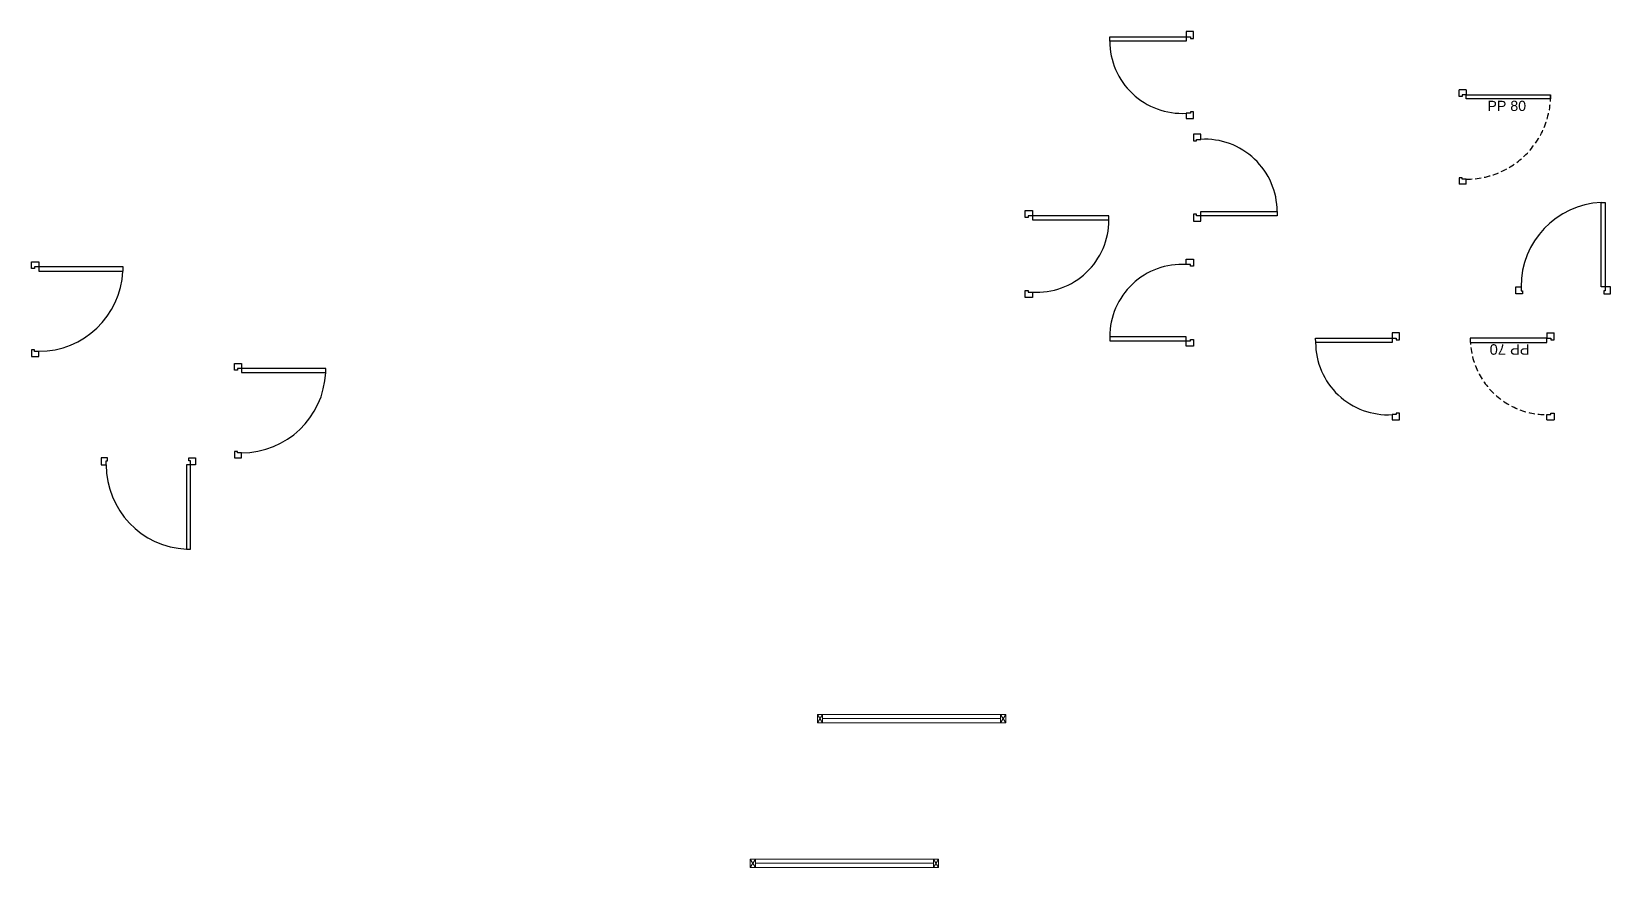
# Model space of a CAD drawing. Header units: millimetres. Extents: x -9 to 8306, y -143 to 906.
# Drawn here: x 6799 to 8306, y 108 to 906 of the extents above.
import ezdxf

# ---------------------------------------------------------------- set-up
doc = ezdxf.new("R2010")
doc.units = ezdxf.units.MM
doc.linetypes.add('CACHEx2', pattern=[0.590551, 0.393701, -0.19685])
doc.layers.add('MenuisExt', color=140, linetype='Continuous', lineweight=18)
doc.layers.add('MenuisInt', color=4, linetype='Continuous')
doc.styles.get("Standard").update_dxf_attribs({"font": 'arial.ttf'})

# ---------------------------------------------------------------- blocks, each defined once
blk = doc.blocks.new('*U3')
at = {"color": 0}
for p, q in [((-83, 7), (-83, 0)), ((-83, 7), (-78, 7)), ((-76.5, 0), (-83, 0)), ((-78, 7), (-78, 3)), ((-78, 3), (-76.5, 3)), ((-76.5, 3), (-76.5, 0)), ((-6.5, 3), (-6.5, 0)), ((-5, 3), (-6.5, 3)), ((-6.5, 0), (0, 0)), ((-5, 7), (-5, 3)), ((0, 7), (-5, 7)), ((0, 7), (0, 0))]:
    blk.add_line(p, q, dxfattribs=at)
blk.add_lwpolyline([(-5, 7), (-5, 80), (-9, 80), (-9, 7)], close=True, dxfattribs=at)
at = {"color": 0, "linetype": 'CACHEx2', "ltscale": 15}
blk.add_arc((-5, 7), 73, 90, 180, dxfattribs=at)
at = {"color": 0, "linetype": 'CACHEx2', "ltscale": 0.1}
blk.add_arc((-5, 7), 73, 90, 93.1411, dxfattribs=at)
at = {"color": 0, "insert": (-15.7, 42.4), "char_height": 10, "width": 48.444, "attachment_point": 5, "rotation": 90}
blk.add_mtext('PP 70 ', dxfattribs=at)
blk = doc.blocks.new('*U5')
at = {"color": 0}
for p, q in [((-6.5, 0), (0, 0)), ((0, -7), (0, 0)), ((-86.5, 0), (-93, 0)), ((-93, -7), (-93, 0)), ((-93, -7), (-88, -7)), ((-88, -7), (-88, -3)), ((-88, -3), (-86.5, -3)), ((-86.5, -3), (-86.5, 0)), ((-6.5, -3), (-6.5, 0)), ((-5, -3), (-6.5, -3)), ((-5, -7), (-5, -3)), ((0, -7), (-5, -7))]:
    blk.add_line(p, q, dxfattribs=at)
blk.add_lwpolyline([(-5, -7), (-5, -90), (-9, -90), (-9, -7)], close=True, dxfattribs=at)
at = {"color": 0, "linetype": 'CACHEx2', "ltscale": 15}
blk.add_arc((-5, -7), 83, 180, 270, dxfattribs=at)
at = {"color": 0, "insert": (-15.9, -46.8), "char_height": 10, "width": 52.764, "attachment_point": 5, "rotation": 270}
blk.add_mtext('PP 80 ', dxfattribs=at)
blk = doc.blocks.new('*U7')
at = {"color": 0, "linetype": 'ByBlock', "lineweight": -2}
for points in [[(-264, -8), (-269, -8), (-269, 0), (-264, 0)], [(-94, 0), (-264, 0), (-264, -8), (-94, -8)], [(-89, -8), (-94, -8), (-94, 0), (-89, 0)]]:
    blk.add_lwpolyline(points, close=True, dxfattribs=at)
for points in [[(-264, -8), (-269, 0)], [(-264, 0), (-269, -8)], [(-89, -8), (-94, 0)], [(-89, 0), (-94, -8)], [(-264, -4), (-94, -4)]]:
    blk.add_lwpolyline(points, dxfattribs=at)

msp = doc.modelspace()

# ---------------------------------------------------------------- linework, layer by layer
for p, q in [((7908.2, 906.3), (7901.2, 906.3)), ((7901.2, 906.3), (7901.2, 901.3)), ((7908.2, 899.8), (7908.2, 906.3)), ((7828.3, 897.3), (7828.2, 901.3)), ((7828.2, 901.3), (7901.2, 901.3)), ((7901.2, 897.3), (7828.3, 897.3)), ((7901.2, 901.3), (7905.2, 901.3)), ((7901.2, 901.3), (7901.2, 897.3)), ((7905.2, 901.3), (7905.2, 899.8)), ((7905.2, 899.8), (7908.2, 899.8)), ((7908.2, 829.8), (7905.2, 829.8)), ((7905.2, 829.8), (7905.2, 828.3)), ((7908.2, 823.3), (7908.2, 829.8)), ((7905.2, 828.3), (7901.2, 828.3)), ((7901.2, 828.3), (7901.2, 823.3)), ((7901.2, 823.3), (7908.2, 823.3)), ((7915.2, 808.4), (7908.2, 808.4)), ((7908.2, 808.4), (7908.2, 801.9)), ((7908.2, 801.9), (7911.2, 801.9)), ((7911.2, 801.9), (7911.2, 803.4)), ((7911.2, 803.4), (7915.2, 803.4)), ((7915.2, 803.4), (7915.2, 808.4)), ((7747.5, 728.9), (7747.5, 735.4)), ((7747.5, 735.4), (7754.5, 735.4)), ((7750.5, 728.9), (7747.5, 728.9)), ((7754.5, 730.4), (7750.5, 730.4)), ((7750.5, 730.4), (7750.5, 728.9)), ((7754.5, 735.4), (7754.5, 730.4)), ((7754.5, 730.4), (7754.5, 726.4)), ((7827.5, 730.4), (7754.5, 730.4)), ((7754.5, 726.4), (7827.4, 726.4)), ((7827.4, 726.4), (7827.5, 730.4)), ((7911.2, 731.9), (7908.2, 731.9)), ((7908.2, 731.9), (7908.2, 725.4)), ((7908.2, 725.4), (7915.2, 725.4)), ((7911.2, 730.4), (7911.2, 731.9)), ((7915.2, 730.4), (7911.2, 730.4)), ((7915.2, 730.4), (7915.2, 734.4)), ((7915.2, 734.4), (7988, 734.4)), ((7915.2, 725.4), (7915.2, 730.4)), ((7988.2, 730.4), (7915.2, 730.4)), ((7988, 734.4), (7988.2, 730.4)), ((7901.2, 688.9), (7908.2, 688.9)), ((7901.2, 683.9), (7901.2, 688.9)), ((7905.2, 683.9), (7901.2, 683.9)), ((7905.2, 682.4), (7905.2, 683.9)), ((7908.2, 682.4), (7905.2, 682.4)), ((7908.2, 688.9), (7908.2, 682.4)), ((7747.5, 652.4), (7747.5, 658.9)), ((7747.5, 658.9), (7750.5, 658.9)), ((7754.5, 652.4), (7747.5, 652.4)), ((7750.5, 658.9), (7750.5, 657.4)), ((7750.5, 657.4), (7754.5, 657.4)), ((7754.5, 657.4), (7754.5, 652.4)), ((8104.8, 618.5), (8097.8, 618.5)), ((8097.8, 618.5), (8097.8, 613.5)), ((8104.8, 612), (8104.8, 618.5)), ((7828.3, 614.9), (7828.2, 610.9)), ((7828.2, 610.9), (7901.2, 610.9)), ((7901.2, 614.9), (7828.3, 614.9)), ((7901.2, 610.9), (7901.2, 614.9)), ((7901.2, 605.9), (7901.2, 610.9)), ((7901.2, 610.9), (7905.2, 610.9)), ((7908.2, 605.9), (7901.2, 605.9)), ((7905.2, 612.4), (7908.2, 612.4)), ((7905.2, 610.9), (7905.2, 612.4)), ((7908.2, 612.4), (7908.2, 605.9)), ((8024.9, 609.5), (8024.8, 613.5)), ((8024.8, 613.5), (8097.8, 613.5)), ((8097.8, 609.5), (8024.9, 609.5)), ((8097.8, 613.5), (8101.8, 613.5)), ((8097.8, 613.5), (8097.8, 609.5)), ((8101.8, 613.5), (8101.8, 612)), ((8101.8, 612), (8104.8, 612)), ((8101.8, 540.5), (8097.8, 540.5)), ((8097.8, 540.5), (8097.8, 535.5)), ((8097.8, 535.5), (8104.8, 535.5)), ((8104.8, 542), (8101.8, 542)), ((8101.8, 542), (8101.8, 540.5)), ((8104.8, 535.5), (8104.8, 542))]:
    msp.add_line(p, q)
for centre, start, end in [((7897.3, 897.3), 180, 273.2271), ((7919, 734.4), 0, 93.2271), ((7758.4, 726.4), 266.7729, 0), ((7897.3, 614.9), 86.7729, 180), ((8093.9, 609.5), 180, 273.2271)]:
    msp.add_arc(centre, 69.1, start, end)
at = {"layer": 'MenuisInt'}
for p, q in [((8297.5, 662.7), (8297.5, 743.2)), ((8297.5, 743.2), (8301.4, 743.2)), ((8301.4, 743.2), (8301.4, 662.7)), ((6798.9, 680), (6798.9, 686.3)), ((6798.9, 686.3), (6805.7, 686.3)), ((6801.8, 680), (6798.9, 680)), ((6805.7, 681.5), (6801.8, 681.5)), ((6801.8, 681.5), (6801.8, 680)), ((6805.7, 686.3), (6805.7, 681.5)), ((6805.7, 681.5), (6805.7, 677.6)), ((6886.2, 681.5), (6805.7, 681.5)), ((6886.2, 677.6), (6886.2, 681.5)), ((6805.7, 677.6), (6886.2, 677.6)), ((8216.1, 655.9), (8216.1, 662.7)), ((8216.1, 662.7), (8220.9, 662.7)), ((8222.4, 655.9), (8216.1, 655.9)), ((8220.9, 662.7), (8220.9, 658.8)), ((8220.9, 658.8), (8222.4, 658.8)), ((8222.4, 658.8), (8222.4, 655.9)), ((8301.4, 662.7), (8297.5, 662.7)), ((8301.4, 658.8), (8300, 658.8)), ((8300, 658.8), (8300, 655.9)), ((8300, 655.9), (8306.3, 655.9)), ((8306.3, 662.7), (8301.4, 662.7)), ((8301.4, 662.7), (8301.4, 658.8)), ((8306.3, 655.9), (8306.3, 662.7)), ((6801.8, 602.4), (6798.9, 602.4)), ((6798.9, 602.4), (6798.9, 596.1)), ((6798.9, 596.1), (6805.7, 596.1)), ((6801.8, 600.9), (6801.8, 602.4)), ((6805.7, 600.9), (6801.8, 600.9)), ((6805.7, 596.1), (6805.7, 600.9)), ((6992.5, 583), (6992.5, 589.3)), ((6992.5, 589.3), (6999.3, 589.3)), ((6999.3, 589.3), (6999.3, 584.5)), ((6995.4, 583), (6992.5, 583)), ((6999.3, 584.5), (6995.4, 584.5)), ((6995.4, 584.5), (6995.4, 583)), ((6999.3, 584.5), (6999.3, 580.6)), ((7079.8, 584.5), (6999.3, 584.5)), ((6999.3, 580.6), (7079.8, 580.6)), ((7079.8, 580.6), (7079.8, 584.5)), ((6865.2, 499.3), (6865.2, 492.5)), ((6871.5, 499.3), (6865.2, 499.3)), ((6871.5, 496.4), (6871.5, 499.3)), ((6949.1, 499.3), (6955.5, 499.3)), ((6949.1, 496.4), (6949.1, 499.3)), ((6955.5, 499.3), (6955.5, 492.5)), ((6995.4, 505.4), (6992.5, 505.4)), ((6992.5, 505.4), (6992.5, 499.1)), ((6992.5, 499.1), (6999.3, 499.1)), ((6995.4, 503.9), (6995.4, 505.4)), ((6999.3, 503.9), (6995.4, 503.9)), ((6999.3, 499.1), (6999.3, 503.9)), ((6865.2, 492.5), (6870.1, 492.5)), ((6870.1, 492.5), (6870.1, 496.4)), ((6870.1, 496.4), (6871.5, 496.4)), ((6950.6, 492.5), (6946.7, 492.5)), ((6946.7, 492.5), (6946.7, 412)), ((6950.6, 496.4), (6949.1, 496.4)), ((6950.6, 492.5), (6950.6, 496.4)), ((6955.5, 492.5), (6950.6, 492.5)), ((6950.6, 412), (6950.6, 492.5)), ((6946.7, 412), (6950.6, 412))]:
    msp.add_line(p, q, dxfattribs=at)
for centre, start, end in [((8301.4, 662.7), 92.7623, 180), ((6805.7, 681.5), 270, 357.2377), ((6999.3, 584.5), 270, 357.2377), ((6950.6, 492.5), 180, 267.2377)]:
    msp.add_arc(centre, 80.5, start, end, dxfattribs=at)

# ---------------------------------------------------------------- block references
at = {"layer": 'MenuisExt'}
for p in [(7818.1, 254.3), (7753.9, 116.1)]:
    msp.add_blockref('*U7', p, dxfattribs=at)
at = {"layer": 'MenuisInt', "xscale": 0.97, "yscale": 0.97, "zscale": 0.97, "rotation": 90}
msp.add_blockref('*U5', (8161.9, 850.7), dxfattribs=at)
at = {"layer": 'MenuisInt', "rotation": 89.99999999999999}
msp.add_blockref('*U3', (8252.4, 618.5), dxfattribs=at)

doc.saveas('drawing.dxf')
